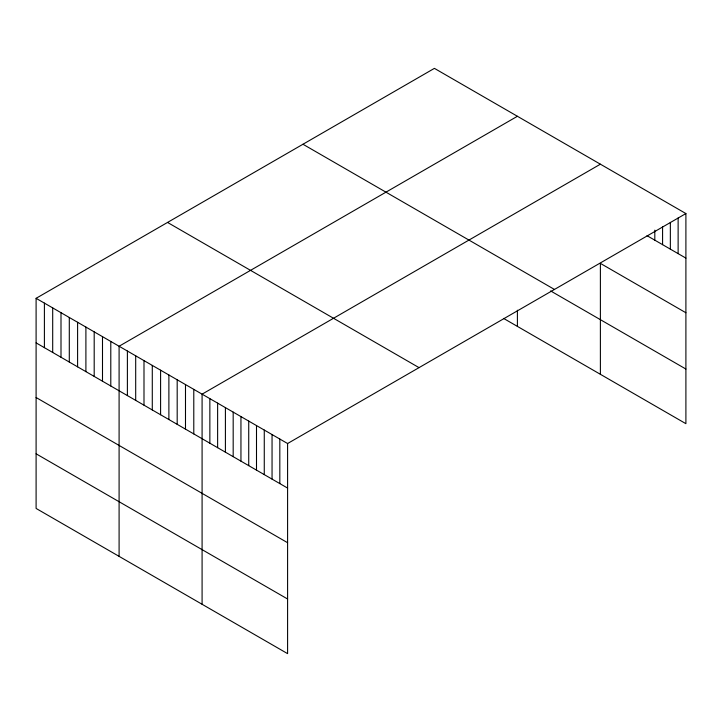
<?xml version="1.0" encoding="UTF-8"?>
<svg xmlns="http://www.w3.org/2000/svg" width="722" height="722" viewBox="0 0 722 722"><rect width="100%" height="100%" fill="white"/><g stroke="black" fill="none" stroke-linecap="round" stroke-linejoin="round"><path stroke-width="1.08" d="M36.1 298.321L287.591 443.525L287.591 653.636L36.1 508.441L36.1 298.321L434.409 68.364L685.9 213.559L685.9 423.679L503.568 318.402M517.403 116.278L119.094 346.244L119.094 556.355M600.388 164.192L202.088 394.158L202.088 604.269M287.591 443.525L685.9 213.559M647.029 235.679L685.9 258.115M685.9 312.752L600.388 263.386L600.388 374.303M302.969 144.256L554.46 289.45M550.597 290.921L685.9 369.041M167.54 222.439L419.031 367.633M36.1 342.878L287.591 488.081M36.1 397.515L287.591 542.709M36.1 453.804L287.591 598.998M678.129 217.99L678.129 253.63M670.35 222.412L670.35 249.144M662.579 226.834L662.579 244.659M654.809 230.147L654.809 240.164M517.403 310.207L517.403 326.389M279.82 439.039L279.82 483.596M272.05 434.545L272.05 479.101M264.27 430.059L264.27 474.616M256.5 425.574L256.5 470.13M248.729 421.079L248.729 465.636M240.949 416.594L240.949 461.15M233.179 412.109L233.179 456.665M225.408 407.623L225.408 452.18M217.629 403.129L217.629 447.685M209.858 398.643L209.858 443.2M193.785 389.366L193.785 433.922M185.491 384.573L185.491 429.13M177.188 379.781L177.188 424.337M168.885 374.989L168.885 419.545M160.591 370.196L160.591 414.753M152.288 365.404L152.288 409.961M143.994 360.612L143.994 405.168M135.691 355.82L135.691 400.376M127.388 351.036L127.388 395.593M110.791 341.452L110.791 386.008M102.497 336.66L102.497 381.216M94.194 331.867L94.194 376.424M85.9 327.075L85.9 371.631M77.597 322.283L77.597 366.839M69.294 317.49L69.294 362.047M61 312.698L61 357.255M52.697 307.906L52.697 352.462M44.403 303.114L44.403 347.67"/></g></svg>
